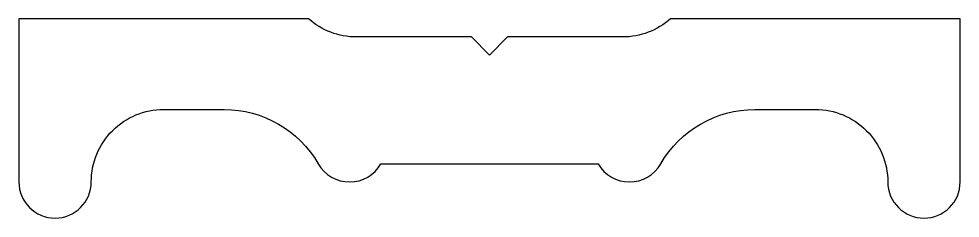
# Model space of a CAD drawing. Extents: x 249.3 to 275.3, y 254.2 to 259.7.
import ezdxf

# ---------------------------------------------------------------- set-up
doc = ezdxf.new("R2010")
doc.units = 0
doc.layers.add('ANA', color=220, linetype='CONTINUOUS')

msp = doc.modelspace()

# ---------------------------------------------------------------- linework, layer by layer
at = {"layer": 'ANA'}
msp.add_lwpolyline([(267.285, 259.713, -0.182676), (265.962, 259.213), (262.785, 259.213), (262.285, 258.713), (261.785, 259.213), (258.608, 259.213, -0.182676), (257.285, 259.713), (249.285, 259.713), (249.285, 255.213, 1), (251.285, 255.213, -0.414214), (253.285, 257.213), (254.956, 257.213, -0.267949), (257.554, 255.713, 0.57735), (259.286, 255.713), (262.285, 255.713), (265.284, 255.713, 0.57735), (267.016, 255.713, -0.267949), (269.614, 257.213), (271.285, 257.213, -0.414214), (273.285, 255.213, 1), (275.285, 255.213), (275.285, 259.713)], format="xyb", close=True, dxfattribs=at)

doc.saveas('drawing.dxf')
